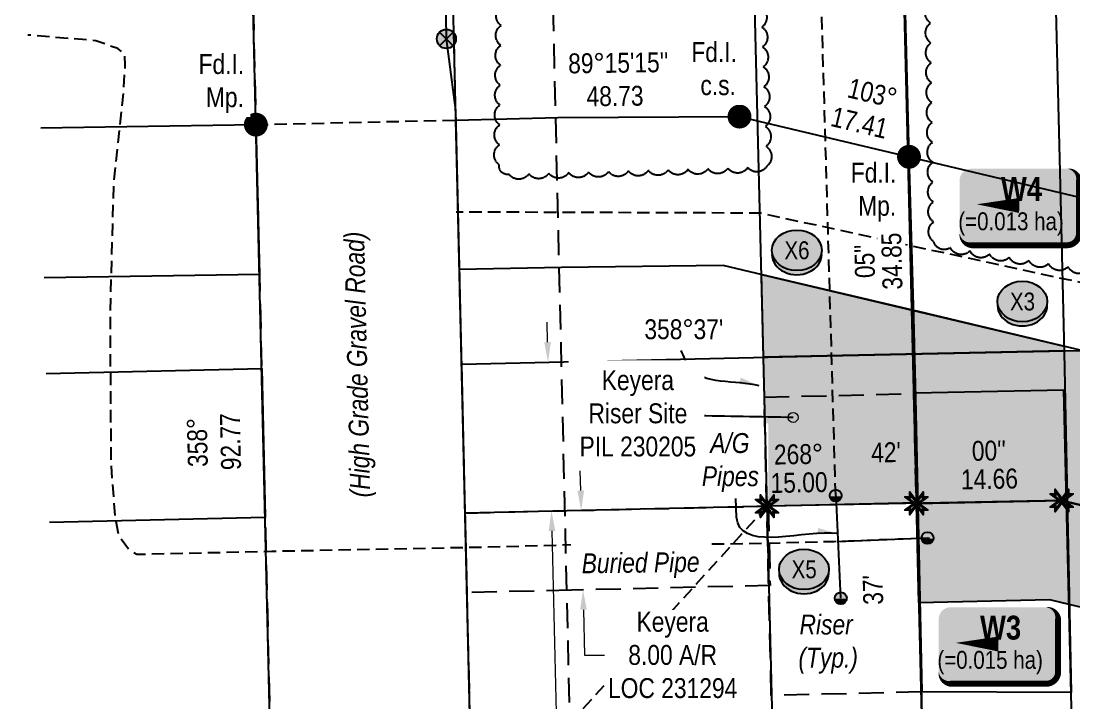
# Model space of a CAD drawing. Extents: x 613557 to 617779, y 5898664 to 5902038.
# Drawn here: x 615179 to 615708, y 5898986 to 5899329 of the extents above; entities that cross this region are included whole.
import ezdxf
from ezdxf.enums import TextEntityAlignment as Align

# ---------------------------------------------------------------- set-up
doc = ezdxf.new("R2010")
doc.units = 0
doc.header["$LTSCALE"] = 5
doc.header["$PDSIZE"] = 0.5
for name, pattern in [('0', [1, 1, 0]), ('foc-ACCESSROAD', [3.75, 2.5, -1.25]), ('foc-FLOWLINE', [3.75, 2.5, -1.25]), ('foc-TIELINE', [1.875, 1.25, -0.625]), ('foc-TRAV', [1.875, 1.25, -0.625]), ('POWERLINE5', [7.8, 2.4, -0.6, 0.6, -0.6, 0.6, -0.6, 2.4]), ('UG_PIPE', [1.875, 1.25, -0.625])]:
    doc.linetypes.add(name, pattern=pattern)
doc.layers.get('Defpoints').update_dxf_attribs({"color": 9})
for name, color, linetype, lineweight in [('AS-GENERAL', 48, 'Continuous', 18), ('C-RW-T', 13, 'Continuous', 9), ('C-RW-T1', 13, 'Continuous', 9), ('F-AR-T', 190, 'Continuous', 9), ('F-WS-T', 190, 'Continuous', 9)]:
    doc.layers.add(name, color=color, linetype=linetype, lineweight=lineweight)
for name, color, linetype in [('AS-PIPE-AG', 44, 'Continuous'), ('AS-PIPE-UG', 44, 'UG_PIPE'), ('AS-PIPE-UG-T', 44, 'Continuous'), ('AS-POWER', 104, 'foc-POWER'), ('AS-POWER-EXISTING', 72, 'POWERLINE5'), ('AS-SYMBOL', 7, 'Continuous'), ('C-RW', 13, 'Continuous'), ('C-WS', 13, 'foc-ACCESSROAD'), ('F-AR', 190, 'foc-ACCESSROAD'), ('F-EZE', 190, 'foc-FLOWLINE'), ('F-RW', 190, 'Continuous'), ('F-WS', 190, 'foc-ACCESSROAD'), ('L-BD', 7, 'Continuous'), ('L-MON', 1, 'Continuous'), ('L-SEC', 7, 'Continuous'), ('L-TIE', 7, 'foc-TIELINE'), ('P-CROSSINGS', 250, 'Continuous'), ('P-PROPOSED', 10, 'Continuous'), ('P-PROPOSED-H', 21, 'Continuous'), ('P-TEMP-BLOCKS', 250, 'Continuous'), ('P-TEMP-H', 41, 'Continuous'), ('P-TEMP_WORKSPACE', 46, 'Continuous'), ('P-TRAV', 4, 'foc-TRAV'), ('P-WORKAREA', 113, 'Continuous'), ('P-WORKAREA-H', 111, 'Continuous'), ('T-BUSH', 110, '0')]:
    doc.layers.add(name, color=color, linetype=linetype)
doc.styles.add('80', font='ARIALN.TTF', dxfattribs={"height": 10})
doc.styles.add('80CG', font='ARIALN.TTF', dxfattribs={"height": 10})
doc.styles.add('80L', font='ARIALN.TTF', dxfattribs={"height": 10})
doc.styles.add('80LS', font='ARIALNI.TTF', dxfattribs={"height": 10})
doc.styles.add('BOLD', font='ARIALNB.TTF')
doc.styles.add('Crossing', font='ARIALN.TTF', dxfattribs={"height": 10})
doc.styles.add('foc-LtypeFont', font='ARIALN.TTF', dxfattribs={"height": 7.35})
doc.linetypes.add('foc-POWER', pattern='A,6,-1,["P",foc-LtypeFont,S=0.2,R=0,X=-0.625,Y=-0.75],-1.24,4', length=12.24)
doc.linetypes.add('foc-POWER-NOLINE', pattern='A,0,-4,["P",foc-LtypeFont,S=0.2,R=0,X=-0.625,Y=-0.75],-8.24', length=12.24)
doc.dimstyles.new('Compass 5 000', dxfattribs={"dimscale": 5, "dimtxt": 9, "dimasz": 2, "dimexe": 0.2, "dimexo": 0.0625, "dimgap": 0.5, "dimtad": 0, "dimtih": 1, "dimtoh": 1, "dimzin": 0, "dimdsep": 46, "dimtxsty": '80CG', "dimcen": 0.1, "dimse1": 1, "dimse2": 1, "dimclrd": 256, "dimclrt": 256, "dimaunit": 1, "dimadec": 4, "dimazin": 0, "dimtfac": 0.06, "dimtofl": 0, "dimtmove": 0, "dimatfit": 1, "dimfxl": 0.2, "dimtolj": 1, "dimtzin": 0, "dimlwd": -1, "dimarcsym": 0})

# ---------------------------------------------------------------- blocks, each defined once
blk = doc.blocks.new('POWERPOLE')
h = blk.add_hatch(color=255)
edge = h.paths.add_edge_path()
edge.add_arc((0, 0), 0.96, 0, 360)
at = {"linetype": 'Continuous'}
for p, q in [((0.68, -0.68), (-0.68, 0.68)), ((-0.68, -0.68), (0.68, 0.68))]:
    blk.add_line(p, q, dxfattribs=at)
blk.add_circle((0, 0), 0.96, dxfattribs=at)
blk = doc.blocks.new('*D471')
at = {"layer": 'C-RW-T', "transparency": 16777216}
for p, q in [((615443.74, 5899167.17), (615443.51, 5899177.16)), ((615445.97, 5899072.27), (615450.77, 5898867.98)), ((615450.77, 5898867.98), (615460.77, 5898867.98))]:
    blk.add_line(p, q, dxfattribs=at)
for points in [[(615445.41, 5899167.21), (615442.07, 5899167.13), (615443.98, 5899157.17)], [(615447.64, 5899072.31), (615444.3, 5899072.23), (615445.73, 5899082.27)]]:
    blk.add_solid(points, dxfattribs=at)
at = {"layer": 'Defpoints', "color": 0, "transparency": 16777216}
for p in [(615428.28, 5899156.8), (615445.73, 5899082.27), (615430.04, 5899081.9)]:
    blk.add_point(p, dxfattribs=at)
at = {"layer": 'C-RW-T', "transparency": 16777216, "insert": (615499.85, 5898867.98), "char_height": 10, "attachment_point": 5, "style": '80CG'}
blk.add_mtext('\\A1;Inplay\\P15.00 P/L R/W\\PPLA 230938', dxfattribs=at)
blk = doc.blocks.new('*D473')
at = {"layer": 'Defpoints', "color": 0, "transparency": 16777216}
for p in [(615460.64, 5899082.57), (615497.41, 5899083.41), (615498.32, 5899043.51)]:
    blk.add_point(p, dxfattribs=at)
at = {"layer": 'F-AR-T', "transparency": 16777216}
for p, q in [((615460.41, 5899092.57), (615460.18, 5899102.57)), ((615461.77, 5899032.67), (615462.29, 5899009.88)), ((615462.29, 5899009.88), (615472.29, 5899009.88))]:
    blk.add_line(p, q, dxfattribs=at)
for points in [[(615462.08, 5899092.61), (615458.74, 5899092.53), (615460.64, 5899082.57)], [(615463.44, 5899032.71), (615460.11, 5899032.63), (615461.55, 5899042.67)]]:
    blk.add_solid(points, dxfattribs=at)
at = {"layer": 'F-AR-T', "transparency": 16777216, "insert": (615506.58, 5899009.88), "char_height": 10, "attachment_point": 5, "style": '80CG', "bg_fill": 3, "box_fill_scale": 1.1, "bg_fill_color": 256, "bg_fill_true_color": 13158600, "bg_fill_transparency": 0}
blk.add_mtext('\\A1;Keyera\\P8.00 A/R\\PLOC 231294', dxfattribs=at)
blk = doc.blocks.new('RISER')
h = blk.add_hatch(color=255)
h.dxf.hatch_style = 1
edge = h.paths.add_edge_path()
edge.add_arc((0, 0), 0.7, 0, 360)
blk.add_hatch(color=48).paths.add_polyline_path([(0.58, -0.15), (-0.58, -0.15, 0.774597)])
at = {"color": 48}
blk.add_line((-0.58, -0.15), (0.58, -0.15), dxfattribs=at)
blk.add_circle((0, 0), 0.6, dxfattribs=at)
blk = doc.blocks.new('xing2')
h = blk.add_hatch(color=50)
h.dxf.hatch_style = 1
edge = h.paths.add_edge_path()
edge.add_ellipse((0, 0), major_axis=(-12.5, 0), ratio=0.816297, start_angle=0, end_angle=360)
h = blk.add_hatch(color=250)
h.dxf.hatch_style = 1
edge = h.paths.add_edge_path()
edge.add_ellipse((0, -2.05), major_axis=(-12.5, 0), ratio=0.816297, start_angle=0, end_angle=180)
edge.add_line((12.5, -2.05), (12.5, 0))
edge.add_ellipse((0, 0), major_axis=(-12.5, 0), ratio=0.816297, start_angle=0, end_angle=180, ccw=False)
edge.add_line((-12.5, 0), (-12.5, -2.05))
at = {"color": 250}
blk.add_ellipse((0, 0), major_axis=(-12.5, 0), ratio=0.816297, dxfattribs=at)
blk.add_ellipse((0, -2.05), major_axis=(-12.5, 0), ratio=0.816297, start_param=0, end_param=3.141593, dxfattribs=at)
at = {"color": 250, "style": 'Crossing'}
blk.add_attdef('CROSSING', text='', height=9, dxfattribs=at).set_placement((0.09, 0.02), align=Align.MIDDLE_CENTER)
at = {"color": 250, "style": 'Crossing', "flags": 1}
for tag, p in [('OWNER', (0.09, -12.49)), ('DESCRIPTION', (0.09, -25.77)), ('LOCATION', (0.09, -39.3)), ('DWG_REF', (0.09, -52.84))]:
    blk.add_attdef(tag, text='', height=9, dxfattribs=at).set_placement(p, align=Align.MIDDLE_CENTER)
blk = doc.blocks.new('fdia')
at = {"color": 255, "const_width": 1}
blk.add_lwpolyline([(-0.5, 0, 1), (0.5, 0, 1)], format="xyb", close=True, dxfattribs=at)
blk = doc.blocks.new('Fdiaa')
blk.add_blockref('fdia', (0, 0))
blk = doc.blocks.new('fdib')
at = {"color": 1, "const_width": 1.6}
blk.add_lwpolyline([(-0.4, 0, 1), (0.4, 0, 1)], format="xyb", close=True, dxfattribs=at)
at = {"color": 1}
blk.add_circle((0, 0), 0.8, dxfattribs=at)
blk = doc.blocks.new('Fdibb')
blk.add_blockref('fdib', (0, 0))
blk = doc.blocks.new('fdicc')
for name in ['Fdibb', 'Fdiaa']:
    blk.add_blockref(name, (0, 0))
blk = doc.blocks.new('FDI')
blk.add_blockref('fdicc', (0, 0))
blk = doc.blocks.new('TEMP')
h = blk.add_hatch(color=255)
h.dxf.hatch_style = 1
h.paths.add_polyline_path([(0, 0.25), (-0.67, 1.15), (-0.67, 0.67), (-1.15, 0.67), (-0.25, 0), (-1.15, -0.67), (-0.67, -0.67), (-0.67, -1.15), (0, -0.25), (0.67, -1.15), (0.67, -0.67), (1.15, -0.67), (0.25, 0), (1.15, 0.67), (0.67, 0.67), (0.67, 1.15)])
h.paths.add_polyline_path([(0.57, 0.85), (0.57, 0.57), (0.85, 0.57), (0.08, 0), (0.85, -0.57), (0.57, -0.57), (0.57, -0.85), (0, -0.08), (-0.57, -0.85), (-0.57, -0.57), (-0.85, -0.57), (-0.08, 0), (-0.85, 0.57), (-0.57, 0.57), (-0.57, 0.85), (0, 0.08)], flags=16)
h = blk.add_hatch(color=1)
h.dxf.hatch_style = 1
h.paths.add_polyline_path([(0, 0.08), (-0.57, 0.85), (-0.57, 0.57), (-0.85, 0.57), (-0.08, 0), (-0.85, -0.57), (-0.57, -0.57), (-0.57, -0.85), (0, -0.08), (0.57, -0.85), (0.57, -0.57), (0.85, -0.57), (0.08, 0), (0.85, 0.57), (0.57, 0.57), (0.57, 0.85)])
at = {"color": 1}
for p, q in [((-0.08, 0), (0.08, 0)), ((0, 0.08), (0, -0.08))]:
    blk.add_line(p, q, dxfattribs=at)
at = {"color": 255, "flags": 128}
blk.add_lwpolyline([(-0.25, 0), (-1.15, 0.67), (-0.67, 0.67), (-0.67, 1.15), (0, 0.25), (0.67, 1.15), (0.67, 0.67), (1.15, 0.67), (0.25, 0), (1.15, -0.67), (0.67, -0.67), (0.67, -1.15), (0, -0.25), (-0.67, -1.15), (-0.67, -0.67), (-1.15, -0.67)], close=True, dxfattribs=at)
at = {"color": 1, "flags": 128}
blk.add_lwpolyline([(-0.08, 0), (-0.85, 0.57), (-0.57, 0.57), (-0.57, 0.85), (0, 0.08), (0.57, 0.85), (0.57, 0.57), (0.85, 0.57), (0.08, 0), (0.85, -0.57), (0.57, -0.57), (0.57, -0.85), (0, -0.08), (-0.57, -0.85), (-0.57, -0.57), (-0.85, -0.57)], close=True, dxfattribs=at)
blk = doc.blocks.new('*D480')
at = {"layer": 'C-RW-T1', "transparency": 16777216}
for p, q in [((615708.45, 5899357.3), (615719.46, 5899357.57)), ((615613.14, 5899354.94), (615603.15, 5899354.7))]:
    blk.add_line(p, q, dxfattribs=at)
for points in [[(615708.41, 5899358.96), (615708.49, 5899355.63), (615698.46, 5899357.05)], [(615613.1, 5899356.61), (615613.19, 5899353.28), (615623.14, 5899355.19)]]:
    blk.add_solid(points, dxfattribs=at)
at = {"layer": 'Defpoints', "color": 0, "transparency": 16777216}
for p in [(615698.46, 5899357.05), (615623.32, 5899347.79), (615698.64, 5899349.65)]:
    blk.add_point(p, dxfattribs=at)
at = {"layer": 'C-RW-T1', "transparency": 16777216, "insert": (615758.54, 5899357.57), "char_height": 10, "attachment_point": 5, "style": '80CG'}
blk.add_mtext('\\A1;Inplay\\P15.00 P/L R/W\\PPLA 240048', dxfattribs=at)
blk = doc.blocks.new('*U487')
h = blk.add_hatch(color=111)
edge = h.paths.add_edge_path()
edge.add_line((-24, -20), (24, -20))
edge.add_arc((24, -14), 6, 270, 360)
edge.add_line((30, -14), (30, 12.5))
edge.add_arc((24, 12.5), 6, 0, 90)
edge.add_line((24, 18.5), (-24, 18.5))
edge.add_arc((-24, 12.5), 6, 90, 180)
edge.add_line((-30, 12.5), (-30, -14))
edge.add_arc((-24, -14), 6, 180, 270)
at = {"color": 250, "flags": 128}
blk.add_lwpolyline([(-24, -20, 3, 3, 0), (24, -20, 3, 3, 0.414214), (30, -14, 3, 3, 0), (30, 12.5, 3, 0, 0.414214), (24, 18.5, 0, 0, 0), (-24, 18.5, 0, 0, 0.414214), (-30, 12.5, 0, 0, 0), (-30, -14, 0, 3, 0.414214)], format="xyseb", close=True, dxfattribs=at)
at = {"flags": 128}
blk.add_lwpolyline([(-21.41, 0.58, 0, 7.5, 0), (0, 0, 0, 0, 0)], format="xyseb", dxfattribs=at)
at = {"color": 250}
for tag, p, height, style in [('TEMP_AREA_W1_001', (-9.21, 2.24), 12, 'BOLD'), ('ENTER_TEXT_001', (-30.66, -12.47), 9, '80')]:
    blk.add_attdef(tag, p, '', height=height, dxfattribs=dict(at, style=style))

msp = doc.modelspace()

# ---------------------------------------------------------------- hatches: boundary and pattern name
at = {"layer": 'P-PROPOSED-H'}
h = msp.add_hatch(color=256, dxfattribs=at)
h.dxf.hatch_style = 1
h.paths.add_polyline_path([(615554.016, 5899084.697), (615552.168, 5899159.617), (615711.847, 5899162.962), (616197.234, 5899047.106), (616416.513, 5899543.53), (616485.092, 5899513.237), (616240.611, 5898959.761), (615701.977, 5899087.558)])
at = {"layer": 'P-TEMP-H'}
h = msp.add_hatch(color=256, dxfattribs=at)
h.dxf.hatch_style = 1
h.paths.add_polyline_path([(615704.468, 5899086.967), (615898.991, 5899040.816), (615887.453, 5898992.185), (615705.743, 5899035.296)])
at = {"layer": 'P-WORKAREA-H'}
h = msp.add_hatch(color=256, dxfattribs=at)
h.dxf.hatch_style = 1
h.paths.add_polyline_path([(615703.2, 5899165.079), (615703.256, 5899162.796), (615552.168, 5899159.617), (615551.144, 5899201.155)])
h = msp.add_hatch(color=256, dxfattribs=at)
h.dxf.hatch_style = 1
h.paths.add_polyline_path([(615628.975, 5899086.146), (615701.977, 5899087.558), (615704.468, 5899086.967), (615705.743, 5899035.296), (615696.025, 5899037.602), (615630.21, 5899036.108)])

# ---------------------------------------------------------------- linework, layer by layer
at = {"layer": 'AS-PIPE-AG', "flags": 128}
for points in [[(615588.496, 5899090.123), (615590.945, 5899038.493)], [(615589.6, 5899067.032), (615634.648, 5899068.757)]]:
    msp.add_lwpolyline(points, dxfattribs=at)
at = {"layer": 'AS-PIPE-UG', "flags": 128}
for points in [[(615588.461, 5899090.084), (615577.963, 5899454.608), (615576.144, 5899509.957), (615577.493, 5899682.875), (615573.905, 5899797.296)], [(616387.032, 5899517.899), (616378.765, 5899495.797), (616365.015, 5899474.061), (616351.15, 5899448.176), (616334.312, 5899418.067), (616307.322, 5899359.425), (616291.903, 5899327.262), (616274.18, 5899280.495), (616249.44, 5899216.255), (616219.496, 5899152.03), (616204.367, 5899126.045), (616188.893, 5899110.865), (616168.196, 5899106.452), (616142.076, 5899106.317), (616113.977, 5899109.816), (615550.635, 5899231.989), (615397.836, 5899232.564)], [(615635.518, 5899068.667), (615587.656, 5899066.862), (615551.45, 5899065.918), (615504.923, 5899065.298), (615459.94, 5899065.348), (615413.478, 5899064.079), (615305.335, 5899061.929), (615237.476, 5899060.41), (615233.567, 5899062.659), (615228.379, 5899069.826), (615226.675, 5899078.813), (615224.596, 5899105.722), (615224.131, 5899182.038), (615225.845, 5899246.288), (615230.914, 5899293.85), (615231.603, 5899306.385), (615231.463, 5899311.813), (615227.85, 5899314.697), (615216.854, 5899318.671), (615182.754, 5899321.509)]]:
    msp.add_lwpolyline(points, dxfattribs=at)
at = {"layer": 'AS-POWER', "linetype": 'foc-POWER-NOLINE', "flags": 128}
msp.add_lwpolyline([(615409.298, 5898786.633), (615397.63, 5899283.824), (615392.919, 5899319.58), (615387.366, 5899710.285), (615382.113, 5899818.478), (615384.153, 5899858.083), (615381.104, 5899987.987)], dxfattribs=at)
at = {"layer": 'C-RW'}
for points in [[(615682.689, 5899995.414), (615682.839, 5899989.371), (615684.316, 5899929.597), (615692.028, 5899617.346), (615694.665, 5899510.601), (615696.012, 5899456.027), (615701.372, 5899239.028), (615703.278, 5899161.899), (615706.793, 5898991.15), (615631.825, 5898991.357), (615628.763, 5899139.314), (615628.27, 5899159.064), (615627.759, 5899179.749), (615625.295, 5899260.333), (615606.593, 5899993.535)], [(615191.887, 5899151.428), (615300.186, 5899153.89), (615301.887, 5899078.966), (615193.509, 5899076.503)]]:
    msp.add_lwpolyline(points, dxfattribs=at)
at = {"layer": 'C-RW', "flags": 128}
msp.add_lwpolyline([(616278.515, 5899231.092), (616228.258, 5899117.253), (616197.247, 5899047.08), (615627.187, 5899183.173), (615551.703, 5899201.023), (615531.966, 5899205.659), (615450.719, 5899204.742), (615399.512, 5899203.603), (615397.747, 5899278.812), (615448.91, 5899280.013), (615540.146, 5899280.54), (615549.792, 5899278.28), (615625.295, 5899260.333), (616154.08, 5899134.856), (616208.625, 5899258.448), (616228.955, 5899304.511), (616347.88, 5899573.97), (616416.513, 5899543.53), (616298.85, 5899277.152), (616278.515, 5899231.092)], close=True, dxfattribs=at)
for points in [[(615189.215, 5899274.912), (615297.251, 5899276.489), (615299.019, 5899201.185), (615190.846, 5899199.534)], [(616110.957, 5898856.18), (615707.311, 5898969.838), (615704.468, 5899086.942), (615703.106, 5899143.044), (615628.179, 5899141.591), (615633.137, 5898917.433), (616091.713, 5898787.999)]]:
    msp.add_lwpolyline(points, dxfattribs=at)
at = {"layer": 'C-RW'}
msp.add_lwpolyline([(615400.684, 5899156.174), (615627.712, 5899161.335), (615629.56, 5899086.414), (615402.444, 5899081.252), (615400.684, 5899156.174)], close=True, dxfattribs=at)
at = {"layer": 'C-WS', "flags": 128}
msp.add_lwpolyline([(615179.299, 5899733.038), (615286.483, 5899735.358), (615287.867, 5899676.38), (615297.251, 5899276.489), (615299.019, 5899201.185), (615308.805, 5898784.194)], dxfattribs=at)
at = {"layer": 'F-AR'}
msp.add_lwpolyline([(615554.594, 5899084.71), (615555.517, 5899044.848), (615455.701, 5899042.505), (615403.322, 5899041.274), (615402.444, 5899081.252), (615454.738, 5899082.48), (615554.594, 5899084.71)], close=True, dxfattribs=at)
at = {"layer": 'F-EZE'}
for points in [[(615409.298, 5898786.633), (615390.665, 5899580.603)], [(615441.104, 5899560.838), (615459.245, 5898787.846)]]:
    msp.add_lwpolyline(points, dxfattribs=at)
at = {"layer": 'F-RW'}
msp.add_lwpolyline([(615606.593, 5899993.535), (615636.302, 5898789.105, 0.0981962), (615623.44, 5898795.519, 0.1150249), (615611.134, 5898795.984, 0.1891018), (615598.828, 5898788.181, -0.1891018), (615586.521, 5898780.378, -0.1150249), (615574.216, 5898780.842, -0.0981962), (615561.353, 5898787.256)], format="xyb", dxfattribs=at)
msp.add_lwpolyline([(615561.353, 5898787.256), (615531.644, 5899991.684)], dxfattribs=at)
at = {"layer": 'L-SEC', "flags": 128}
for points in [[(615409.298, 5898786.633), (615381.104, 5899987.987)], [(615308.805, 5898784.194), (615280.611, 5899985.548)]]:
    msp.add_lwpolyline(points, dxfattribs=at)
at = {"layer": 'P-TEMP_WORKSPACE', "flags": 128}
msp.add_lwpolyline([(615704.468, 5899086.967), (615898.991, 5899040.816), (615887.453, 5898992.185), (615705.743, 5899035.296), (615704.468, 5899086.967)], dxfattribs=at)
at = {"layer": 'P-TRAV', "flags": 128}
msp.add_lwpolyline([(615297.251, 5899276.489), (615397.747, 5899278.812)], dxfattribs=at)
at = {"layer": 'P-WORKAREA'}
for points in [[(615703.2, 5899165.079), (615703.256, 5899162.796), (615552.168, 5899159.617), (615551.144, 5899201.155)], [(615628.975, 5899086.146), (615701.977, 5899087.558), (615704.468, 5899086.967), (615705.743, 5899035.296), (615696.025, 5899037.602), (615630.21, 5899036.108)]]:
    msp.add_lwpolyline(points, close=True, dxfattribs=at)
at = {"layer": 'T-BUSH', "flags": 128}
for points in [[(615543.129, 5899565.295, -0.5205671), (615543.474, 5899555.305, -0.5205671), (615543.819, 5899545.315, -0.5205671), (615544.164, 5899535.325, -0.5205671), (615544.509, 5899525.335, -0.5205671), (615544.854, 5899515.344, -0.5205671), (615545.2, 5899505.354, -0.5205671), (615545.545, 5899495.364, -0.5205671), (615545.89, 5899485.374, -0.5205671), (615546.235, 5899475.384, -0.5205671), (615546.58, 5899465.393, -0.5205671), (615546.925, 5899455.403, -0.5205671), (615547.27, 5899445.413, -0.5205671), (615547.615, 5899435.423, -0.5205671), (615547.96, 5899425.433, -0.5205671), (615548.305, 5899415.442, -0.5205671), (615548.65, 5899405.452, -0.5205671), (615548.995, 5899395.462, -0.5205671), (615549.34, 5899385.472, -0.5205671), (615549.685, 5899375.482, -0.5205671), (615550.03, 5899365.491, -0.5205671), (615550.375, 5899355.501, -0.5205671), (615550.72, 5899345.511, -0.5205671), (615551.065, 5899335.521, -0.5205671), (615551.41, 5899325.531, -0.5205671), (615551.755, 5899315.54, -0.5205671), (615552.1, 5899305.55, -0.5205671), (615552.445, 5899295.56, -0.5205671), (615552.79, 5899285.57, -0.5205671), (615553.135, 5899275.58, -0.5205671), (615553.48, 5899265.59, -0.5205671), (615553.825, 5899255.599, -0.5205671), (615544.289, 5899254.889, -0.5205671), (615534.297, 5899254.608, -0.5205671), (615524.305, 5899254.327, -0.5205671), (615514.313, 5899254.045, -0.5205671), (615504.321, 5899253.764, -0.5205671), (615494.328, 5899253.483, -0.5205671), (615484.336, 5899253.201, -0.5205671), (615474.344, 5899252.92, -0.5205671), (615464.352, 5899252.639, -0.5205671), (615454.36, 5899252.357, -0.5205671), (615444.368, 5899252.076, -0.5205671), (615434.375, 5899251.795, -0.5205671), (615424.383, 5899251.513, -0.5205671), (615419.451, 5899256.366, -0.5205671), (615419.586, 5899266.362, -0.5205671), (615419.721, 5899276.357, -0.5205671), (615419.857, 5899286.352, -0.5205671), (615419.992, 5899296.347, -0.5205671), (615420.128, 5899306.343, -0.5205671), (615420.263, 5899316.338, -0.5205671), (615420.398, 5899326.333, -0.5205671), (615420.534, 5899336.328, -0.5205671), (615420.669, 5899346.323, -0.5205671), (615420.804, 5899356.319, -0.5205671), (615420.94, 5899366.314, -0.5205671), (615421.075, 5899376.309, -0.5205671), (615421.211, 5899386.304, -0.5205671), (615421.346, 5899396.3, -0.5205671), (615421.481, 5899406.295, -0.5205671), (615421.617, 5899416.29, -0.5205671), (615421.752, 5899426.285, -0.5205671), (615421.887, 5899436.281, -0.5205671), (615422.023, 5899446.276, -0.5205671), (615422.158, 5899456.271, -0.5205671), (615422.293, 5899466.266, -0.5205671), (615422.429, 5899476.262, -0.5205671), (615422.564, 5899486.257, -0.5205671), (615422.7, 5899496.252, -0.5205671), (615422.835, 5899506.247, -0.5205671), (615422.97, 5899516.242, -0.5205671), (615423.106, 5899526.238, -0.5205671), (615423.241, 5899536.233, -0.5205671), (615423.376, 5899546.228, -0.5205671), (615423.512, 5899556.223, -0.5205671), (615423.647, 5899566.219, -0.5205671), (615423.783, 5899576.214, -0.5205671), (615423.918, 5899586.209, -0.5205671), (615424.053, 5899596.204, -0.5205671), (615424.189, 5899606.2, -0.5205671), (615430.893, 5899606.637, -0.5205671), (615440.273, 5899603.182, -0.5205671), (615449.653, 5899599.727, -0.5205671), (615459.033, 5899596.272, -0.5205671), (615468.413, 5899592.817, -0.5205671), (615477.793, 5899589.362, -0.5205671), (615487.174, 5899585.907, -0.5205671), (615496.554, 5899582.451, -0.5205671), (615505.934, 5899578.996, -0.5205671), (615515.314, 5899575.541, -0.5205671), (615524.694, 5899572.086, -0.5205671), (615534.074, 5899568.631, -0.5205671)], [(615633.051, 5899532.173, -0.5205671), (615642.431, 5899528.718, -0.5205671), (615651.811, 5899525.263, -0.5205671), (615661.191, 5899521.808, -0.5205671), (615670.571, 5899518.353, -0.5205671), (615679.951, 5899514.898, -0.5205671), (615689.331, 5899511.443, -0.5205671), (615698.711, 5899507.988, -0.5205671), (615708.091, 5899504.533, -0.5205671), (615717.471, 5899501.077, -0.5205671), (615726.851, 5899497.622, -0.5205671), (615736.231, 5899494.167, -0.5205671), (615745.611, 5899490.712, -0.5205671), (615754.991, 5899487.257, -0.5205671), (615764.371, 5899483.802, -0.5205671), (615773.751, 5899480.347, -0.5205671), (615783.131, 5899476.892, -0.5205671), (615792.511, 5899473.437, -0.5205671), (615801.892, 5899469.982, -0.5205671), (615811.272, 5899466.526, -0.5205671), (615820.652, 5899463.071, -0.5205671), (615830.032, 5899459.616, -0.5205671), (615839.412, 5899456.161, -0.5205671), (615848.792, 5899452.706, -0.5205671), (615858.172, 5899449.251, -0.5205671), (615867.552, 5899445.796, -0.5205671), (615876.932, 5899442.341, -0.5205671), (615886.312, 5899438.886, -0.5205671), (615895.692, 5899435.431, -0.5205671), (615905.072, 5899431.975, -0.5205671), (615914.452, 5899428.52, -0.5205671), (615923.832, 5899425.065, -0.5205671), (615933.212, 5899421.61, -0.5205671), (615942.592, 5899418.155, -0.5205671), (615951.972, 5899414.7, -0.5205671), (615961.352, 5899411.245, -0.5205671), (615970.732, 5899407.79, -0.5205671), (615980.112, 5899404.335, -0.5205671), (615989.493, 5899400.88, -0.5205671), (615998.873, 5899397.424, -0.5205671), (616008.253, 5899393.969, -0.5205671), (616017.633, 5899390.514, -0.5205671), (616027.013, 5899387.059, -0.5205671), (616036.393, 5899383.604, -0.5205671), (616045.773, 5899380.149, -0.5205671), (616055.153, 5899376.694, -0.5205671), (616064.533, 5899373.239, -0.5205671), (616073.913, 5899369.784, -0.5205671), (616083.293, 5899366.328, -0.5205671), (616092.673, 5899362.873, -0.5205671), (616102.053, 5899359.418, -0.5205671), (616111.433, 5899355.963, -0.5205671), (616120.813, 5899352.508, -0.5205671), (616130.193, 5899349.053, -0.5205671), (616139.573, 5899345.598, -0.5205671), (616148.953, 5899342.143, -0.5205671), (616158.333, 5899338.688, -0.5205671), (616167.713, 5899335.233, -0.5205671), (616177.094, 5899331.777, -0.5205671), (616186.474, 5899328.322, -0.5205671), (616195.854, 5899324.867, -0.5205671), (616205.234, 5899321.412, -0.5205671), (616214.614, 5899317.957, -0.5205671), (616223.994, 5899314.502, -0.5205671), (616233.374, 5899311.047, -0.5205671), (616236.944, 5899304.964, -0.5205671), (616233.345, 5899295.639, -0.5205671), (616229.745, 5899286.313, -0.5205671), (616226.145, 5899276.988, -0.5205671), (616222.546, 5899267.662, -0.5205671), (616218.946, 5899258.337, -0.5205671), (616215.346, 5899249.011, -0.5205671), (616211.747, 5899239.686, -0.5205671), (616208.147, 5899230.36, -0.5205671), (616204.547, 5899221.035, -0.5205671), (616200.947, 5899211.709, -0.5205671), (616197.126, 5899202.481, -0.5205671), (616192.706, 5899193.515, -0.5205671), (616188.285, 5899184.549, -0.5205671), (616183.865, 5899175.584, -0.5205671), (616179.445, 5899166.618, -0.5205671), (616175.024, 5899157.652, -0.5205671), (616170.604, 5899148.687, -0.5205671), (616166.183, 5899139.721, -0.5205671), (616161.763, 5899130.755, -0.5205671), (616157.326, 5899121.822, -0.5205671), (616147.441, 5899123.311, -0.5205671), (616137.557, 5899124.799, -0.5205671), (616127.672, 5899126.288, -0.5205671), (616117.787, 5899127.777, -0.5205671), (616107.903, 5899129.266, -0.5205671), (616098.018, 5899130.755, -0.5205671), (616088.133, 5899132.243, -0.5205671), (616078.249, 5899133.732, -0.5205671), (616068.364, 5899135.221, -0.5205671), (616058.479, 5899136.71, -0.5205671), (616048.605, 5899138.258, -0.5205671), (616038.829, 5899140.344, -0.5205671), (616029.053, 5899142.431, -0.5205671), (616019.278, 5899144.517, -0.5205671), (616009.502, 5899146.604, -0.5205671), (615999.726, 5899148.691, -0.5205671), (615989.95, 5899150.777, -0.5205671), (615980.174, 5899152.864, -0.5205671), (615970.398, 5899154.951, -0.5205671), (615960.622, 5899157.037, -0.5205671), (615950.846, 5899159.124, -0.5205671), (615941.07, 5899161.211, -0.5205671), (615931.294, 5899163.297, -0.5205671), (615921.518, 5899165.384, -0.5205671), (615911.742, 5899167.471, -0.5205671), (615901.966, 5899169.557, -0.5205671), (615892.19, 5899171.644, -0.5205671), (615882.414, 5899173.731, -0.5205671), (615872.638, 5899175.817, -0.5205671), (615862.863, 5899177.904, -0.5205671), (615853.087, 5899179.99, -0.5205671), (615843.311, 5899182.077, -0.5205671), (615833.535, 5899184.164, -0.5205671), (615823.682, 5899185.843, -0.5205671), (615813.815, 5899187.443, -0.5205671), (615803.948, 5899189.043, -0.5205671), (615794.081, 5899190.643, -0.5205671), (615784.213, 5899192.243, -0.5205671), (615774.346, 5899193.844, -0.5205671), (615764.479, 5899195.444, -0.5205671), (615754.611, 5899197.044, -0.5205671), (615744.744, 5899198.644, -0.5205671), (615734.877, 5899200.244, -0.5205671), (615725.01, 5899201.844, -0.5205671), (615715.142, 5899203.444, -0.5205671), (615705.275, 5899205.044, -0.5205671), (615695.408, 5899206.644, -0.5205671), (615685.541, 5899208.244, -0.5205671), (615675.673, 5899209.844, -0.5205671), (615665.806, 5899211.444, -0.5205671), (615655.939, 5899213.044, -0.5205671), (615646.072, 5899214.644, -0.5205671), (615637.791, 5899217.616, -0.5205671), (615637.641, 5899227.611, -0.5205671), (615637.49, 5899237.606, -0.5205671), (615637.34, 5899247.601, -0.5205671), (615637.189, 5899257.596, -0.5205671), (615637.038, 5899267.591, -0.5205671), (615636.888, 5899277.586, -0.5205671), (615636.737, 5899287.581, -0.5205671), (615636.586, 5899297.576, -0.5205671), (615636.436, 5899307.571, -0.5205671), (615636.285, 5899317.566, -0.5205671), (615636.134, 5899327.561, -0.5205671), (615635.984, 5899337.556, -0.5205671), (615635.833, 5899347.551, -0.5205671), (615635.683, 5899357.546, -0.5205671), (615635.532, 5899367.541, -0.5205671), (615635.381, 5899377.536, -0.5205671), (615635.231, 5899387.531, -0.5205671), (615635.08, 5899397.526, -0.5205671), (615634.929, 5899407.521, -0.5205671), (615634.779, 5899417.516, -0.5205671), (615634.628, 5899427.511, -0.5205671), (615634.477, 5899437.506, -0.5205671), (615634.327, 5899447.501, -0.5205671), (615634.176, 5899457.496, -0.5205671), (615634.025, 5899467.491, -0.5205671), (615633.875, 5899477.486, -0.5205671), (615633.724, 5899487.481, -0.5205671), (615633.574, 5899497.476, -0.5205671), (615633.423, 5899507.471, -0.5205671), (615633.272, 5899517.466, -0.5205671)]]:
    msp.add_lwpolyline(points, format="xyb", close=True, dxfattribs=at)

# ---------------------------------------------------------------- block references
at = {"layer": 'AS-POWER-EXISTING', "xscale": 4.998076499999997, "yscale": 4.998076499999997, "zscale": 4.998076499999997}
msp.add_blockref('POWERPOLE', (615392.919, 5899319.58), dxfattribs=at)
at = {"layer": 'AS-SYMBOL', "xscale": 4.998076499999997, "yscale": 4.998076499999997, "zscale": 4.998076499999997}
for p in [(615588.461, 5899090.084), (615634.603, 5899068.727), (615590.99, 5899038.483)]:
    msp.add_blockref('RISER', p, dxfattribs=at)
at = {"layer": 'L-MON', "color": 3, "xscale": 4.998076499999997, "yscale": 4.998076499999997, "zscale": 4.998076499999997}
for name, p in [('FDI', (615540.146, 5899280.54)), ('FDI', (615297.251, 5899276.489)), ('TEMP', (615701.977, 5899087.558))]:
    msp.add_blockref(name, p, dxfattribs=at)
at = {"layer": 'L-MON', "xscale": 4.998076499999997, "yscale": 4.998076499999997, "zscale": 4.998076499999997}
msp.add_blockref('FDI', (615625.295, 5899260.333), dxfattribs=at)
at = {"layer": 'L-MON', "color": 4, "xscale": 4.998076499999997, "yscale": 4.998076499999997, "zscale": 4.998076499999997}
msp.add_blockref('TEMP', (615628.975, 5899086.146), dxfattribs=at)
at = {"layer": 'P-CROSSINGS', "xscale": 0.9996153, "yscale": 0.9996153, "zscale": 0.9996153}
for p, values in [((615568.934, 5899213.326), {'CROSSING': 'X6'}), ((615572.541, 5899052.961), {'CROSSING': 'X5'})]:
    msp.add_blockref('xing2', p, dxfattribs=at).add_auto_attribs(values)
at = {"layer": 'P-CROSSINGS', "color": 5, "xscale": 0.9996153, "yscale": 0.9996153, "zscale": 0.9996153}
msp.add_blockref('xing2', (615682.22, 5899187.583), dxfattribs=at).add_auto_attribs({'CROSSING': 'X3'})
at = {"layer": 'P-TEMP-BLOCKS', "xscale": 0.9996153, "yscale": 0.9996153, "zscale": 0.9996153}
for p, values in [((615680.694, 5899235.878), {'TEMP_AREA_W1_001': 'W4', 'ENTER_TEXT_001': '(=0.013 ha)'}), ((615670.2, 5899015.45), {'TEMP_AREA_W1_001': 'W3', 'ENTER_TEXT_001': '(=0.015 ha)'})]:
    msp.add_blockref('*U487', p, dxfattribs=at).add_auto_attribs(values)

# ---------------------------------------------------------------- texts
at = {"layer": 'L-BD', "color": 3, "style": '80L'}
for s, p in [('103°', (615606.933, 5899292.368)), ('17.41', (615600.471, 5899277.473))]:
    msp.add_text(s, height=9.9962, rotation=346.6531, dxfattribs=at).set_placement(p, align=Align.MIDDLE)
at = {"layer": 'L-BD', "style": '80L'}
msp.add_text("358°37'", height=9.9962, dxfattribs=at).set_placement((615512.196, 5899173.645), align=Align.MIDDLE)
at = {"layer": 'L-BD', "color": 4, "style": '80L'}
for s, p in [('268°', (615569.801, 5899110.852)), ("42'", (615613.733, 5899111.851)), ("00''", (615665.404, 5899112.631)), ('14.66', (615665.68, 5899098.39))]:
    msp.add_text(s, height=9.9962, rotation=1.1076, dxfattribs=at).set_placement(p, align=Align.MIDDLE)

# ---------------------------------------------------------------- dimensions: what is measured, and where the dimension line sits
at = {"layer": 'C-RW-T1'}
dim = msp.add_linear_dim(base=(615698.456, 5899357.051), p1=(615623.325, 5899347.787), p2=(615698.639, 5899349.647), angle=1.415, text='Inplay\\P15.00 P/L R/W\\PPLA 240048', dimstyle='Compass 5 000', dxfattribs=at)
dim.commit()
dim.dimension.update_dxf_attribs({"geometry": '*D480', "text_midpoint": (615758.544, 5899357.569), "dimtype": 161})

# ---------------------------------------------------------------- leaders
at = {"layer": 'L-BD', "path_type": 1}
msp.add_leader([(615550.039, 5899145.162), (615514.967, 5899154.619), (615510.822, 5899162.903)], dimstyle='Compass 5 000', override={"dimgap": 0.5, "dimtad": 0}, dxfattribs=at)

# ---------------------------------------------------------------- next in the draw order: texts
at = {"layer": 'AS-GENERAL', "insert": (615343.133, 5899155.784), "char_height": 9.99615, "width": 133.09107, "attachment_point": 2, "rotation": 91.34444, "style": '80LS', "bg_fill": 3, "box_fill_scale": 1.1, "bg_fill_color": 256, "bg_fill_transparency": 0}
msp.add_mtext('(High Grade Gravel Road)', dxfattribs=at)
at = {"layer": 'AS-PIPE-AG', "insert": (615520.904, 5899121.447), "char_height": 9.99615, "attachment_point": 1, "style": '80L', "bg_fill": 2}
msp.add_mtext_dynamic_manual_height_columns('\\pi4.566;{\\fArial Narrow|b0|i1|c0|p34;A/G \\P\\pi0.33166;Pipes}', width=28.72892, gutter_width=49.978, heights=[0], dxfattribs=at)
at = {"layer": 'AS-PIPE-UG-T', "insert": (615460.521, 5899060.95), "char_height": 9.99615, "attachment_point": 1, "rotation": 0.76316, "style": '80L', "bg_fill": 2}
msp.add_mtext_dynamic_manual_height_columns('\\pi0.29748;{\\fArial Narrow|b0|i1|c0|p34;Buried Pipe}', width=59.0104, gutter_width=49.978, heights=[0], dxfattribs=at)
at = {"layer": 'L-BD', "color": 3, "insert": (615477.558, 5899295.876), "char_height": 9.9962, "width": 28.21329, "attachment_point": 2, "rotation": 0.7434, "style": '80L', "bg_fill": 2}
msp.add_mtext('48.73', dxfattribs=at)
at = {"layer": 'L-BD', "insert": (615262.831, 5899116.647), "char_height": 9.9962, "width": 56.42658, "attachment_point": 2, "rotation": 91.3479, "style": '80L', "bg_fill": 2}
msp.add_mtext('358°\\P92.77', dxfattribs=at)
at = {"layer": 'L-MON', "insert": (615267.361, 5899311.945), "char_height": 9.99615, "attachment_point": 1, "style": '80L', "bg_fill": 2}
msp.add_mtext_dynamic_manual_height_columns('\\pi1.0699;Fd.I.\\P\\pi4.786;Mp.', width=22.04407, gutter_width=49.981, heights=[0], dxfattribs=at)

# ---------------------------------------------------------------- next in the draw order: linework, layer by layer
at = {"layer": 'F-WS'}
msp.add_lwpolyline([(615631.313, 5898991.359), (615556.128, 5898989.554), (615552.558, 5899139.474), (615627.508, 5899141.334), (615631.313, 5898991.359)], close=True, dxfattribs=at)
at = {"layer": 'L-TIE', "flags": 128}
msp.add_lwpolyline([(615554.016, 5899084.697), (615307.508, 5898813.434)], dxfattribs=at)

# ---------------------------------------------------------------- next in the draw order: block references
at = {"layer": 'L-MON', "color": 5, "xscale": 4.998076499999997, "yscale": 4.998076499999997, "zscale": 4.998076499999997}
msp.add_blockref('TEMP', (615554.016, 5899084.697), dxfattribs=at)

# ---------------------------------------------------------------- next in the draw order: texts
at = {"layer": 'L-BD', "color": 4, "style": '80L'}
msp.add_text('15.00', height=9.9962, rotation=1.1076, dxfattribs=at).set_placement((615570.077, 5899096.61), align=Align.MIDDLE)
at = {"layer": 'L-BD', "color": 3, "insert": (615479.22, 5899312.574), "char_height": 9.9962, "width": 49.91708, "attachment_point": 2, "rotation": 0.7434, "style": '80L', "bg_fill": 2}
msp.add_mtext("89°15'15''", dxfattribs=at)

# ---------------------------------------------------------------- next in the draw order: dimensions: what is measured, and where the dimension line sits
at = {"layer": 'C-RW-T'}
dim = msp.add_linear_dim(base=(615445.734, 5899082.268), p1=(615428.28, 5899156.801), p2=(615430.039, 5899081.9), angle=271.34514, text='Inplay\\P15.00 P/L R/W\\PPLA 230938', dimstyle='Compass 5 000', override={"dimtxt": 9}, dxfattribs=at)
dim.commit()
dim.dimension.update_dxf_attribs({"geometry": '*D471', "text_midpoint": (615499.852, 5898867.976), "dimtype": 161})

# ---------------------------------------------------------------- next in the draw order: leaders
at = {"layer": 'AS-PIPE-AG', "path_type": 1}
msp.add_leader([(615589.402, 5899071.016), (615539.289, 5899076.4), (615538.267, 5899088.664)], dimstyle='Compass 5 000', override={"dimgap": 0.5, "dimtad": 0}, dxfattribs=at)
at = {"layer": 'F-WS-T', "path_type": 1}
msp.add_leader([(615567.096, 5899129.322), (615517.06, 5899130.173)], dimstyle='Compass 5 000', override={"dimasz": 1, "dimgap": 0.5, "dimtad": 0, "dimldrblk": 'DotBlank'}, dxfattribs=at)

# ---------------------------------------------------------------- next in the draw order: texts
at = {"layer": 'AS-GENERAL', "insert": (615569.986, 5899030.23), "char_height": 9.99615, "attachment_point": 1, "style": '80L', "bg_fill": 3, "box_fill_scale": 1.1, "bg_fill_color": 256, "bg_fill_transparency": 0}
msp.add_mtext_dynamic_manual_height_columns('\\pi0.3233;{\\fArial Narrow|b0|i1|c0|p34;Riser\\P\\pi-0.23242;(Typ.)}', width=27.80531, gutter_width=50, heights=[0], dxfattribs=at)
at = {"layer": 'L-MON', "insert": (615514.879, 5899317.992), "char_height": 9.99615, "attachment_point": 1, "style": '80L', "bg_fill": 2}
msp.add_mtext_dynamic_manual_height_columns('\\pi1.0699;Fd.I.\\P\\pi5.6452;c.s.', width=22.04407, gutter_width=49.981, heights=[0], dxfattribs=at)

# ---------------------------------------------------------------- next in the draw order: dimensions: what is measured, and where the dimension line sits
at = {"layer": 'F-AR-T'}
dim = msp.add_linear_dim(base=(615460.638, 5899082.575), p1=(615498.322, 5899043.506), p2=(615497.415, 5899083.411), angle=91.30211, text='Keyera\\P8.00 A/R\\PLOC 231294', dimstyle='Compass 5 000', override={"dimtfill": 1}, dxfattribs=at)
dim.commit()
dim.dimension.update_dxf_attribs({"geometry": '*D473', "text_midpoint": (615506.581, 5899009.884), "dimtype": 161})

# ---------------------------------------------------------------- next in the draw order: linework, layer by layer
at = {"layer": 'P-PROPOSED', "flags": 128}
msp.add_lwpolyline([(615554.016, 5899084.697), (615552.168, 5899159.617), (615711.847, 5899162.962), (616197.234, 5899047.106), (616416.513, 5899543.53), (616485.092, 5899513.237), (616240.611, 5898959.761), (615701.977, 5899087.558)], close=True, dxfattribs=at)

# ---------------------------------------------------------------- next in the draw order: texts
at = {"layer": 'F-WS-T', "insert": (615459.324, 5899153.054), "char_height": 9.99615, "attachment_point": 1, "style": '80L', "bg_fill": 2}
msp.add_mtext_dynamic_manual_height_columns('\\pi11.649;Keyera\\P\\pi4.9877;Riser Site\\P\\pi0.50098;PIL 230205', width=58.23097, gutter_width=25, heights=[0], dxfattribs=at)

# ---------------------------------------------------------------- next in the draw order: texts
at = {"layer": 'L-BD', "char_height": 9.9962, "attachment_point": 2, "rotation": 91.371, "style": '80L', "bg_fill": 3, "box_fill_scale": 1.2, "bg_fill_color": 256, "bg_fill_transparency": 0}
for s, insert, width in [('34.85', (615611.669, 5899207.757), 28.19283), ("37'", (615602.173, 5899042.525), 14.46687)]:
    msp.add_mtext(s, dxfattribs=dict(at, insert=insert, width=width))
at = {"layer": 'L-MON', "insert": (615594.98, 5899257.355), "char_height": 9.99615, "attachment_point": 1, "style": '80L', "bg_fill": 3, "box_fill_scale": 1.15, "bg_fill_color": 256, "bg_fill_true_color": 256, "bg_fill_transparency": 0}
msp.add_mtext_dynamic_manual_height_columns('\\pi1.0699;Fd.I.\\P\\pi4.786;Mp.', width=22.04407, gutter_width=49.981, heights=[0], dxfattribs=at)

# ---------------------------------------------------------------- next in the draw order: texts
at = {"layer": 'L-BD', "insert": (615598.03, 5899207.643), "char_height": 9.9962, "width": 16.36246, "attachment_point": 2, "rotation": 91.371, "style": '80L', "bg_fill": 3, "box_fill_scale": 1.2, "bg_fill_color": 256, "bg_fill_transparency": 0}
msp.add_mtext('05"', dxfattribs=at)

doc.saveas('drawing.dxf')
